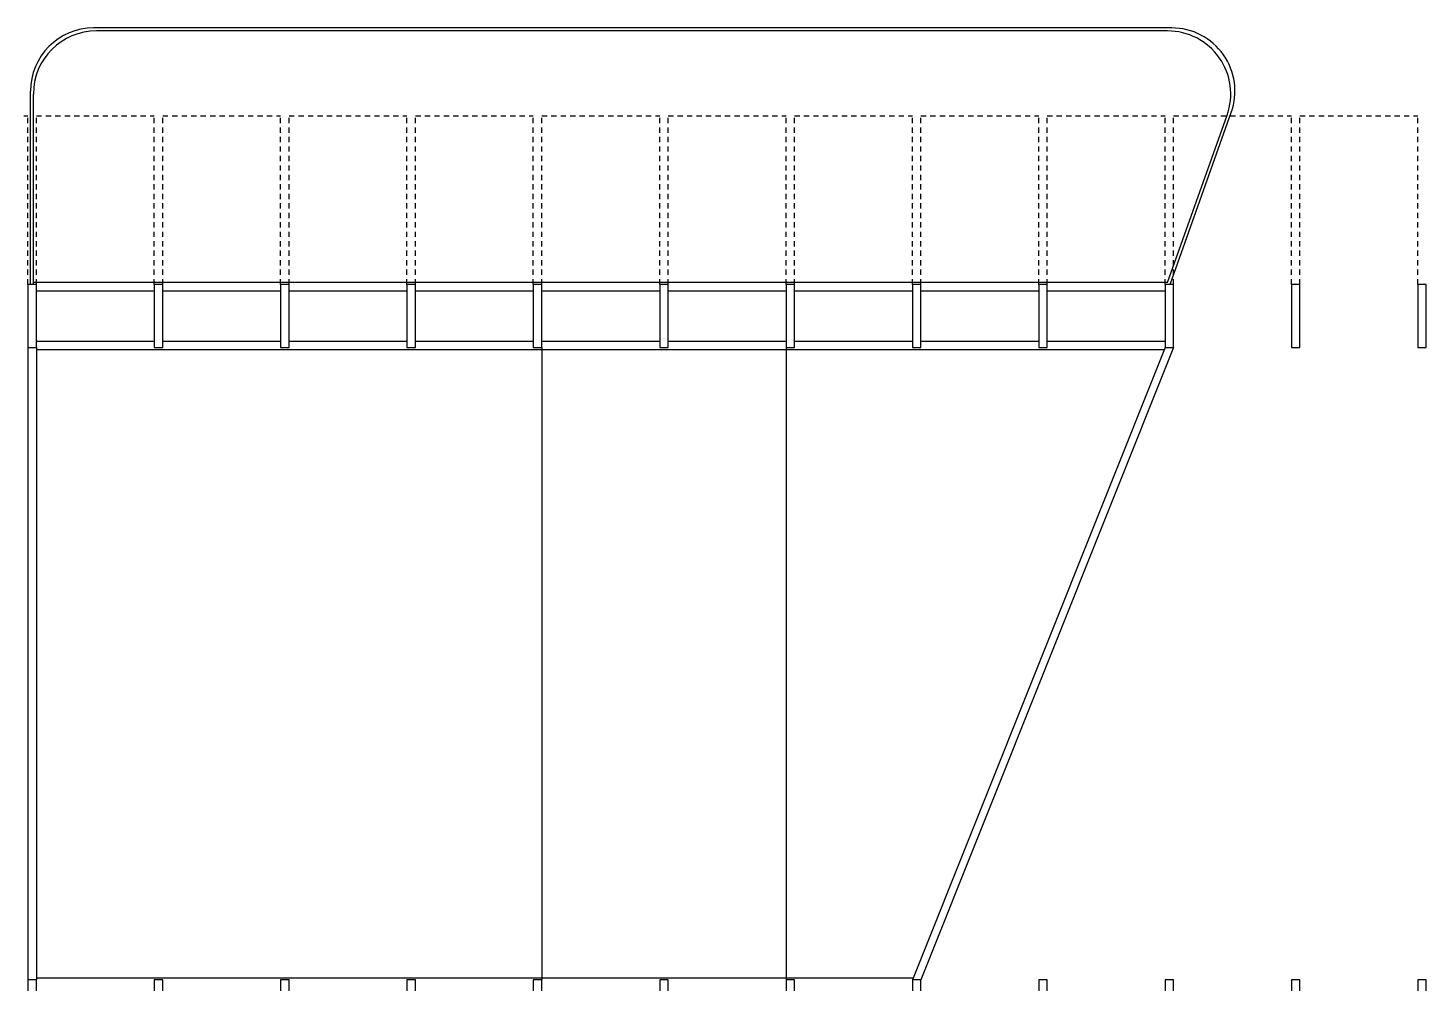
# Model space of a CAD drawing. Header units: millimetres. Extents: x 2641 to 2879, y 1208 to 1302.
# Drawn here: x 2686.93 to 2720.11, y 1250.32 to 1273 of the extents above; entities that cross this region are included whole.
import ezdxf

# ---------------------------------------------------------------- set-up
doc = ezdxf.new("R2010")
doc.units = ezdxf.units.MM
doc.linetypes.add('HIDDEN2', pattern=[0.1875, 0.125, -0.0625])
for name, color, linetype in [('ESTR', 3, 'Continuous'), ('PISO', 1, 'Continuous'), ('PROJ', 1, 'HIDDEN2')]:
    doc.layers.add(name, color=color, linetype=linetype)

# ---------------------------------------------------------------- blocks, each defined once
blk = doc.blocks.new('PILAR-SLS')
for points in [[(0.003, -27.987), (0.203, -27.987), (0.203, -26.487), (0.003, -26.487)], [(0.003, -44.497), (0.203, -44.497), (0.203, -42.997), (0.003, -42.997)]]:
    blk.add_lwpolyline(points, close=True)

msp = doc.modelspace()

# ---------------------------------------------------------------- linework, layer by layer
at = {"layer": 'PISO'}
for p, q in [((2714.093, 1272.995), (2688.492, 1272.995)), ((2713.994, 1272.925), (2688.562, 1272.925)), ((2686.992, 1266.909), (2686.992, 1271.495)), ((2687.062, 1266.909), (2687.062, 1271.425)), ((2713.994, 1266.956), (2715.407, 1270.922)), ((2714.06, 1266.932), (2715.506, 1270.992)), ((2687.062, 1266.959), (2713.996, 1266.959)), ((2687.062, 1266.959), (2688.418, 1266.959)), ((2699.133, 1266.909), (2699.133, 1266.959)), ((2704.933, 1266.909), (2704.933, 1266.959)), ((2687.133, 1266.759), (2689.933, 1266.759)), ((2690.133, 1266.759), (2692.933, 1266.759)), ((2693.133, 1266.759), (2695.933, 1266.759)), ((2696.133, 1266.759), (2698.933, 1266.759)), ((2699.133, 1266.759), (2701.933, 1266.759)), ((2702.133, 1266.759), (2704.933, 1266.759)), ((2705.133, 1266.759), (2707.933, 1266.759)), ((2708.133, 1266.759), (2710.933, 1266.759)), ((2711.133, 1266.759), (2713.933, 1266.759)), ((2686.933, 1265.409), (2686.933, 1250.399)), ((2687.133, 1265.559), (2689.933, 1265.559)), ((2687.133, 1265.409), (2687.133, 1250.399)), ((2687.133, 1265.359), (2713.913, 1265.359)), ((2690.133, 1265.559), (2692.933, 1265.559)), ((2693.133, 1265.559), (2695.933, 1265.559)), ((2696.133, 1265.559), (2698.933, 1265.559)), ((2699.133, 1265.559), (2701.933, 1265.559)), ((2699.133, 1265.411), (2699.133, 1250.409)), ((2702.133, 1265.559), (2704.933, 1265.559)), ((2704.933, 1265.561), (2704.933, 1250.399)), ((2705.133, 1265.559), (2707.933, 1265.559)), ((2713.933, 1265.409), (2707.933, 1250.399)), ((2708.133, 1265.559), (2710.933, 1265.559)), ((2714.133, 1265.409), (2708.133, 1250.399)), ((2711.133, 1265.559), (2713.933, 1265.559)), ((2687.133, 1250.449), (2707.953, 1250.449))]:
    msp.add_line(p, q, dxfattribs=at)
for centre, start_param, end_param in [((2688.492, 1271.495), -0.785398, 0.785398), ((2688.562, 1271.425), -0.785398, 0.785398), ((2713.994, 1271.425), -2.698382, -0.785398), ((2714.093, 1271.495), -2.698382, -0.785398)]:
    msp.add_ellipse(centre, major_axis=(-1.061, 1.061), ratio=1, start_param=start_param, end_param=end_param, dxfattribs=at)
at = {"layer": 'PROJ'}
for p, q in [((2684.133, 1270.909), (2686.933, 1270.909)), ((2686.933, 1266.909), (2686.933, 1270.909)), ((2687.133, 1266.909), (2687.133, 1270.909)), ((2687.133, 1270.909), (2689.933, 1270.909)), ((2689.933, 1266.909), (2689.933, 1270.909)), ((2690.133, 1266.909), (2690.133, 1270.909)), ((2690.133, 1270.909), (2692.933, 1270.909)), ((2692.933, 1266.909), (2692.933, 1270.909)), ((2693.133, 1266.909), (2693.133, 1270.909)), ((2693.133, 1270.909), (2695.933, 1270.909)), ((2695.933, 1266.909), (2695.933, 1270.909)), ((2696.133, 1266.909), (2696.133, 1270.909)), ((2696.133, 1270.909), (2698.933, 1270.909)), ((2698.933, 1266.909), (2698.933, 1270.909)), ((2699.133, 1266.909), (2699.133, 1270.909)), ((2699.133, 1270.909), (2701.933, 1270.909)), ((2701.933, 1266.909), (2701.933, 1270.909)), ((2702.133, 1266.909), (2702.133, 1270.909)), ((2702.133, 1270.909), (2704.933, 1270.909)), ((2704.933, 1266.909), (2704.933, 1270.909)), ((2705.133, 1266.909), (2705.133, 1270.909)), ((2705.133, 1270.909), (2707.933, 1270.909)), ((2707.933, 1266.909), (2707.933, 1270.909)), ((2708.133, 1266.909), (2708.133, 1270.909)), ((2708.133, 1270.909), (2710.933, 1270.909)), ((2710.933, 1266.909), (2710.933, 1270.909)), ((2711.133, 1266.909), (2711.133, 1270.909)), ((2711.133, 1270.909), (2713.933, 1270.909)), ((2713.933, 1266.909), (2713.933, 1270.909)), ((2714.133, 1266.909), (2714.133, 1270.909)), ((2714.133, 1270.909), (2716.933, 1270.909)), ((2716.933, 1266.909), (2716.933, 1270.909)), ((2717.133, 1266.909), (2717.133, 1270.909)), ((2717.133, 1270.909), (2719.933, 1270.909)), ((2719.933, 1266.909), (2719.933, 1270.909))]:
    msp.add_line(p, q, dxfattribs=at)

# ---------------------------------------------------------------- block references
at = {"layer": 'ESTR'}
for p in [(2686.93, 1293.396), (2689.93, 1293.396), (2692.93, 1293.396), (2695.93, 1293.396), (2698.93, 1293.396), (2701.93, 1293.396), (2704.93, 1293.396), (2707.93, 1293.396), (2710.93, 1293.396), (2713.93, 1293.396), (2716.93, 1293.396), (2719.93, 1293.396)]:
    msp.add_blockref('PILAR-SLS', p, dxfattribs=at)

doc.saveas('drawing.dxf')
